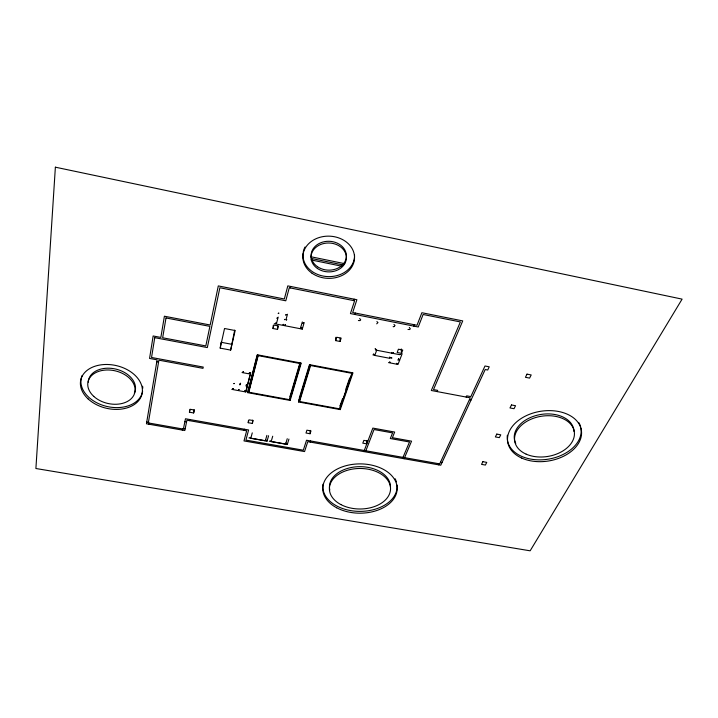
<?xml version="1.0" encoding="UTF-8"?>
<svg xmlns="http://www.w3.org/2000/svg" width="718" height="718" viewBox="0 0 718 718"><rect width="100%" height="100%" fill="white"/><g stroke="black" fill="none" stroke-linecap="round" stroke-linejoin="round"><path stroke-width="1.08" d="M298.67 399.738L298.544 401.963L340.251 409.601L340.305 405.14M342.549 398.643L340.063 405.876L340.888 406.029L340.915 403.812M335.728 337.325L335.665 340.619L340.081 341.472L340.117 338.178M310.068 433.744L310.993 430.917L306.909 430.181L306.003 433.017L310.068 433.744L310.212 430.396M300.034 398.526L310.257 365.031L309.395 364.87L299.2 398.373L300.034 398.526L300.16 396.318M299.568 401.515L310.571 365.525L351.892 373.333L339.632 408.856L299.568 401.515L299.819 397.072M248.168 389.344L247.8 392.674L290.144 400.429L290.503 394.864M273.298 325.236L273.002 328.512L277.498 329.374L277.776 326.098M248.455 420.47L248.222 422.705L252.359 423.44L252.7 420.093M248.814 392.225L258.184 355.634L300.16 363.559L289.48 399.666L248.814 392.225L249.299 387.783M248.464 389.066L249.317 389.219L249.801 384.803M231.447 344.236L221.063 342.262L220.202 348.122L230.657 350.097L234.696 330.136M189.794 410.05L189.426 412.204L193.645 412.958L194.174 409.727M148.967 424.221L149.156 423.073M182.318 430.082L182.552 428.951M189.426 412.204L190.037 409.26L194.255 410.014L193.645 412.958M189.426 420.658L189.669 419.5M220.202 348.122L224.537 328.503L235.163 330.54L230.657 350.097M245.744 391.92L250.286 373.997M248.742 387.998L257.161 355.006L258.04 355.168L249.317 389.219M247.8 392.674L257.475 354.818L301.219 363.084L290.144 400.429M244.192 430.369L244.488 429.229M248.222 422.705L248.984 419.815L253.131 420.551L252.359 423.44M273.002 328.512L273.908 325.075L278.413 325.954L277.498 329.374M276.699 322.696L278.18 317.105M290.207 287.918L290.602 286.455M252.269 432.864L251.12 437.154L248.958 437.935L267.06 441.13L268.595 435.763M286.24 318.783L287.478 314.224M266.89 435.368L265.355 440.762L250.735 438.186M300.366 328.647L302.305 321.924M274.312 323.674L302.287 329.104L304.19 322.508M272.714 436.221L271.476 440.475L269.313 441.256L287.308 444.433L288.941 439.093M299.568 364.125L289.955 396.677L290.79 396.83L300.743 363.236L299.882 363.075M287.245 438.707L285.611 444.065L271.072 441.498M298.544 401.963L309.898 364.726L352.969 372.857L340.251 409.601M335.665 340.619L336.742 337.263L341.167 338.115L340.081 341.472M353.687 300.609L354.154 299.173M310.212 442.073L310.571 440.96M354.934 314.475L355.392 313.066M345.762 389.344L349.675 377.982M340.888 406.029L352.305 372.974L351.452 372.821M376.663 350.24L374.868 355.239L372.875 354.854M400.752 354.423L400.249 354.45M363.846 451.586L372.848 428.099L394.676 432.056L392.387 437.702L411.567 441.166L404.099 458.73M401.497 353.346L402.753 350.052L398.418 349.208L397.171 352.511L401.497 353.346L401.254 348.939M402.152 353.759L398.005 364.43L388.474 362.599M365.857 450.778L374.024 429.535L392.602 432.9L390.323 438.536L409.502 441.992L402.986 457.366M413.828 326.125L414.367 324.742M437.154 391.597L437.684 390.368L433.51 389.587L462.733 320.892L421.879 312.725L417.014 325.272L352.691 312.527L356.891 299.72L287.81 285.89L284.328 298.993L218.299 285.917L210.177 325.003L164.395 316.216L160.85 337.433L153.149 335.979L149.559 358.435L157.116 359.835L146.445 423.782L184.804 430.522L186.913 420.209L246.66 430.809L243.994 440.924L304.558 451.568L307.789 441.651L440.762 465.228L485.206 369.528L487.728 370.012L489.227 366.817L485 365.992L470.829 396.623L466.7 395.842L466.144 397.063M438.429 464.815L438.922 463.747M394.254 326.573L395.008 325.433L393.94 324.464M376.681 323.854L377.964 322.561L376.887 321.583M393.132 326.699L393.706 326.726M184.894 421.645L186.563 421.942M146.732 422.058L148.42 422.355M183.494 428.529L185.154 428.817M367.867 441.094L363.855 440.376L362.796 443.159L366.799 443.877L366.745 440.52M440.448 462.275L442.001 462.554M231.797 389.371L245.834 391.974L250.735 372.642L248.643 373.773L242.038 372.543M156.793 361.773L158.561 362.096M469.428 399.657L471.071 399.962M374.679 355.41L390.062 358.363M397.709 359.933L399.639 360.31M399.72 354.692L376.672 350.24L375.137 348.544M311.495 258.489L343.15 264.978M311.091 259.934L341.624 266.181M311.029 256.775L344.73 263.685M359.646 318.469L360.705 319.896L360.023 320.596L358.381 320.533M409.323 327.426L410.319 328.835L409.61 329.526L407.977 329.463M265.543 439.703L267.06 441.13M285.827 443.006L287.308 444.433M300.627 327.345L302.287 329.104M354.521 255.052A25.794 21.1 1.8 0 1 328.063 276.609A25.794 21.1 1.8 0 1 303.059 253.4M303.211 252.305A25.794 21.1 1.8 0 1 305.024 247.001M142.631 391.032A31.359 21.89 13 0 1 105.833 406.209A31.359 21.89 13 0 1 82.157 375.478M142.613 386.212A31.359 21.89 13 0 1 142.801 388.169M88.26 382.164A23.954 16.72 13 0 1 115.948 369.124A23.954 16.72 13 0 1 134.338 393.222M397.027 485.081A37.139 24.654 -0.1 0 1 359.215 511.378A37.139 24.654 -0.1 0 1 323.037 484.192M395.124 478.735A37.139 24.654 -0.1 0 1 396.399 481.886M329.795 490.035A30.515 20.257 -0.1 0 1 357.519 466.727A30.515 20.257 -0.1 0 1 390.475 486.723M580.871 428.045A37.228 25.166 -9.1 0 1 544.791 459.619A37.228 25.166 -9.1 0 1 507.357 435.216M578.986 422.785A37.228 25.166 -9.1 0 1 580.638 426.977M515.766 443.473A30.111 20.346 -9.1 0 1 539.003 414.807A30.111 20.346 -9.1 0 1 574.023 431.5M303.014 323.235L303.499 323.01L303.014 323.235M301.578 328.207L302.063 327.982L301.578 328.207M55.376 167.186L35.9 468.513L530.144 550.814L682.1 299.128L55.376 167.186M285.342 324.733L284.849 325.155L285.342 324.733M286.267 314.583L285.773 315.005L286.267 314.583M286.231 319.959L286.706 319.734L286.231 319.959M284.481 319.618L284.965 319.393L284.481 319.618M283.125 324.626L283.61 324.392L283.125 324.626M278.781 313.12L278.279 313.542L278.781 313.12M277.022 318.164L277.507 317.939L277.022 318.164M275.703 323.181L276.179 322.956L275.703 323.181M249.272 373.055L249.729 372.839L249.272 373.055M246.041 385.871L246.48 385.674L246.041 385.871M246.337 384.686L246.786 384.48L246.337 384.686M244.757 390.933L245.206 390.736L244.757 390.933M242.998 371.879L243.447 371.673L242.998 371.879M239.83 384.731L240.279 384.534L239.83 384.731M240.126 383.538L240.575 383.331L240.126 383.538M238.582 389.802L239.022 389.596L238.582 389.802M233.126 388.519L232.659 388.914L233.126 388.519M233.906 383.645L234.355 383.439L233.906 383.645M154.747 337.666L151.543 357.474L203.257 367.069L202.988 368.343L158.893 360.167L148.321 422.929L183.377 429.095L185.477 418.756L248.607 429.965L245.915 440.098L303.31 450.195L306.532 440.242L439.703 463.882L470.263 397.835L431.321 390.493L460.382 321.933L423.117 314.484L418.253 326.995L350.429 313.578L354.602 300.788L289.282 287.738L285.782 300.797L219.87 287.756L207.331 347.584L154.747 337.666M166.002 317.957L162.663 337.774L205.824 345.923L209.889 326.376L166.002 317.957M373.683 354.091L373.97 354.647L373.683 354.091M375.397 349.334L375.676 349.899L375.397 349.334M389.793 357.196L390.071 357.743L389.793 357.196M391.561 352.457L391.849 353.014L391.561 352.457M389.784 361.98L390.062 362.536L389.784 361.98M391.463 357.51L391.741 358.067L391.463 357.51M393.24 352.78L393.518 353.337L393.24 352.78M396.848 363.335L397.126 363.891L396.848 363.335M398.553 358.874L398.84 359.431L398.553 358.874M482.882 461.683L481.527 464.366L485.386 465.058L486.75 462.383L482.882 461.683M496.793 434.094L495.366 436.921L499.324 437.639L500.76 434.821L496.793 434.094M511.485 404.952L509.977 407.941L514.034 408.704L515.551 405.724L511.485 404.952M527.021 374.141L525.432 377.3L529.588 378.108L531.194 374.949L527.021 374.141M312.088 273.262A25.848 21.109 1.8 0 0 354.154 261.181A25.848 21.109 1.8 0 0 319.851 237.326A25.848 21.109 1.8 0 0 312.088 273.262M317.401 268.451A17.69 14.45 1.8 0 0 346.13 260.06A17.69 14.45 1.8 0 0 322.553 243.833A17.69 14.45 1.8 0 0 317.401 268.451M317.473 266.71A17.654 14.441 1.8 0 0 346.148 258.327A17.654 14.441 1.8 0 0 322.615 242.11A17.654 14.441 1.8 0 0 317.473 266.71M88.17 398.975A31.421 21.899 12.9 0 0 140.809 397.359A31.421 21.899 12.9 0 0 105.196 364.493A31.421 21.899 12.9 0 0 88.17 398.975M336.652 507.77A37.201 24.654 -0.1 0 0 396.74 492.261A37.201 24.654 -0.1 0 0 346.543 465.56A37.201 24.654 -0.1 0 0 336.652 507.77M521.735 458.084A37.3 25.166 -9.1 0 0 581.221 436.517A37.3 25.166 -9.1 0 0 530.656 413.855A37.3 25.166 -9.1 0 0 521.735 458.084M526.159 454.153A30.165 20.355 -9.1 0 0 574.176 436.562A30.165 20.355 -9.1 0 0 533.133 418.379A30.165 20.355 -9.1 0 0 526.159 454.153M340.906 504.592A30.569 20.257 -0.1 0 0 390.206 491.713A30.569 20.257 -0.1 0 0 348.804 469.886A30.569 20.257 -0.1 0 0 340.906 504.592M93.762 396.381A23.999 16.72 12.9 0 0 133.925 395.017A23.999 16.72 12.9 0 0 106.596 369.994A23.999 16.72 12.9 0 0 93.762 396.381"/></g></svg>
